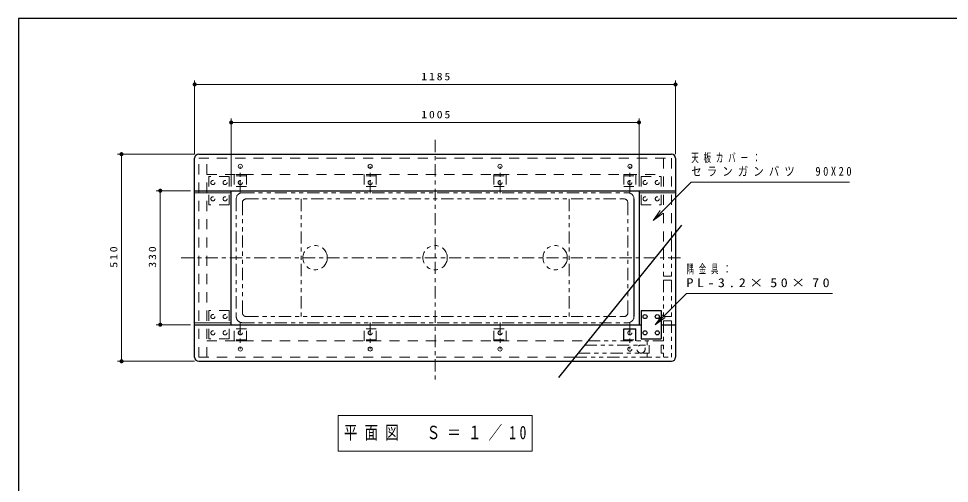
# Model space of a CAD drawing. Units: millimetres on the paper, scale 1:10. Extents: x -365 to 0, y 0 to 257.
# Drawn here: x -365 to -135.6, y 142.6 to 257 of the extents above; entities that cross this region are included whole.
import ezdxf

# ---------------------------------------------------------------- set-up
doc = ezdxf.new("R2010")
doc.units = ezdxf.units.MM
for name, pattern in [('USER1', [4.5, 2.5, -2]), ('USER2', [6, 3, -1, 1, -1]), ('USER3', [8, 3, -1, 1, -1, 1, -1])]:
    doc.linetypes.add(name, pattern=pattern)
doc.layers.add('LY_1', color=7, linetype='Continuous', lineweight=13)
doc.layers.add('LY_2', color=7, linetype='Continuous', lineweight=13)
doc.styles.add('ＭＳ ゴシック', font='')
doc.styles.get('ＭＳ ゴシック').set_extended_font_data('MS Gothic')

# ---------------------------------------------------------------- blocks, each defined once
blk = doc.blocks.new('filled_dot')
at = {"color": 0, "linetype": 'Continuous', "lineweight": -2, "const_width": 1.25}
blk.add_lwpolyline([(-0.625, 0, 1), (0.625, 0, 1)], format="xyb", close=True, dxfattribs=at)

msp = doc.modelspace()

# ---------------------------------------------------------------- linework, layer by layer
at = {"layer": 'LY_1'}
for p, q in [((-321.616, 223.622), (-321.616, 241.793)), ((-203.116, 223.622), (-203.116, 241.793)), ((-321.616, 240.793), (-203.116, 240.793)), ((-312.616, 215.622), (-312.616, 232.434)), ((-212.116, 215.622), (-212.116, 232.434)), ((-312.616, 231.434), (-212.116, 231.434)), ((-321.616, 223.622), (-340.626, 223.622)), ((-339.626, 172.622), (-339.626, 223.622)), ((-322.616, 214.622), (-331.094, 214.622)), ((-330.094, 181.622), (-330.094, 214.622)), ((-321.616, 214.122), (-312.616, 214.122)), ((-203.116, 214.122), (-212.116, 214.122)), ((-208.643, 207.292), (-206.875, 209.767)), ((-208.643, 207.292), (-206.522, 209.414)), ((-206.168, 209.06), (-208.643, 207.292)), ((-208.116, 181.609), (-206.348, 184.084)), ((-208.116, 181.609), (-205.994, 183.73)), ((-322.616, 181.622), (-331.094, 181.622)), ((-321.616, 182.122), (-312.616, 182.122)), ((-205.641, 183.377), (-208.116, 181.609)), ((-321.616, 172.622), (-340.626, 172.622)), ((-286.266, 159.297), (-286.266, 150.497)), ((-238.466, 159.297), (-286.266, 159.297)), ((-238.466, 150.497), (-238.466, 159.297)), ((-286.266, 150.497), (-238.466, 150.497))]:
    msp.add_line(p, q, dxfattribs=at)
at = {"layer": 'LY_1', "linetype": 'USER2'}
for p, q in [((-262.366, 227.123), (-262.366, 168.032)), ((-310.366, 214.048), (-310.366, 220.622)), ((-278.366, 214.048), (-278.366, 220.622)), ((-246.366, 214.048), (-246.366, 220.622)), ((-214.366, 214.048), (-214.366, 220.622)), ((-324.923, 198.122), (-201.838, 198.122)), ((-310.366, 182.197), (-310.366, 175.622)), ((-278.366, 182.197), (-278.366, 175.622)), ((-246.366, 182.197), (-246.366, 175.622)), ((-214.366, 182.197), (-214.366, 175.622))]:
    msp.add_line(p, q, dxfattribs=at)
at = {"layer": 'LY_1', "color": 3, "lineweight": 25}
for p, q in [((-321.616, 173.622), (-321.616, 222.622)), ((-320.616, 223.622), (-204.116, 223.622)), ((-203.116, 222.622), (-203.116, 173.622)), ((-321.616, 214.622), (-203.116, 214.622)), ((-312.616, 181.622), (-312.616, 214.622)), ((-212.116, 214.622), (-212.116, 181.622)), ((-213.366, 212.622), (-213.366, 183.622)), ((-201.661, 206.126), (-231.964, 168.646)), ((-211.616, 185.122), (-206.616, 185.122)), ((-211.616, 185.122), (-211.616, 178.122)), ((-206.616, 185.122), (-206.616, 178.122)), ((-321.616, 181.622), (-211.616, 181.622)), ((-206.616, 181.622), (-203.116, 181.622)), ((-215.866, 180.622), (-212.866, 180.622)), ((-215.866, 177.622), (-215.866, 180.622)), ((-212.866, 177.622), (-212.866, 180.622)), ((-211.616, 178.122), (-206.616, 178.122)), ((-320.616, 172.622), (-204.116, 172.622))]:
    msp.add_line(p, q, dxfattribs=at)
at = {"layer": 'LY_1', "linetype": 'USER1'}
for p, q in [((-320.616, 173.622), (-320.616, 222.622)), ((-320.616, 222.622), (-204.116, 222.622)), ((-318.616, 173.622), (-318.616, 222.622)), ((-206.116, 222.622), (-206.116, 200.617)), ((-204.116, 222.622), (-204.116, 203.09)), ((-318.616, 218.622), (-206.116, 218.622)), ((-313.116, 218.122), (-318.116, 218.122)), ((-318.116, 211.122), (-318.116, 218.122)), ((-313.116, 211.122), (-313.116, 218.122)), ((-308.866, 218.622), (-311.866, 218.622)), ((-311.866, 218.622), (-311.866, 215.622)), ((-308.866, 218.322), (-311.866, 218.322)), ((-308.866, 218.622), (-308.866, 215.622)), ((-276.866, 218.622), (-279.866, 218.622)), ((-279.866, 218.622), (-279.866, 215.622)), ((-276.866, 218.322), (-279.866, 218.322)), ((-276.866, 218.622), (-276.866, 215.622)), ((-247.866, 218.622), (-244.866, 218.622)), ((-247.866, 218.622), (-247.866, 215.622)), ((-247.866, 218.322), (-244.866, 218.322)), ((-244.866, 218.622), (-244.866, 215.622)), ((-215.866, 218.622), (-212.866, 218.622)), ((-215.866, 218.622), (-215.866, 215.622)), ((-215.866, 218.322), (-212.866, 218.322)), ((-212.866, 218.622), (-212.866, 215.622)), ((-211.616, 218.122), (-206.616, 218.122)), ((-211.616, 211.122), (-211.616, 218.122)), ((-206.616, 211.122), (-206.616, 218.122)), ((-308.866, 215.622), (-311.866, 215.622)), ((-276.866, 215.622), (-279.866, 215.622)), ((-247.866, 215.622), (-244.866, 215.622)), ((-215.866, 215.622), (-212.866, 215.622)), ((-313.116, 211.122), (-318.116, 211.122)), ((-211.616, 211.122), (-206.616, 211.122)), ((-313.116, 185.122), (-318.116, 185.122)), ((-318.116, 185.122), (-318.116, 178.122)), ((-313.116, 185.122), (-313.116, 178.122)), ((-308.866, 180.622), (-311.866, 180.622)), ((-311.866, 177.622), (-311.866, 180.622)), ((-308.866, 177.622), (-308.866, 180.622)), ((-276.866, 180.622), (-279.866, 180.622)), ((-279.866, 177.622), (-279.866, 180.622)), ((-276.866, 177.622), (-276.866, 180.622)), ((-247.866, 180.622), (-244.866, 180.622)), ((-247.866, 177.622), (-247.866, 180.622)), ((-244.866, 177.622), (-244.866, 180.622)), ((-318.616, 177.622), (-224.707, 177.622)), ((-313.116, 178.122), (-318.116, 178.122)), ((-308.866, 177.922), (-311.866, 177.922)), ((-308.866, 177.622), (-311.866, 177.622)), ((-276.866, 177.922), (-279.866, 177.922)), ((-276.866, 177.622), (-279.866, 177.622)), ((-247.866, 177.922), (-244.866, 177.922)), ((-247.866, 177.622), (-244.866, 177.622)), ((-215.866, 177.922), (-212.866, 177.922)), ((-320.616, 173.622), (-227.941, 173.622))]:
    msp.add_line(p, q, dxfattribs=at)
at = {"layer": 'LY_1', "linetype": 'USER3'}
for p, q in [((-309.866, 214.122), (-214.866, 214.122)), ((-311.366, 212.622), (-311.366, 183.622)), ((-309.866, 211.622), (-309.866, 184.622)), ((-308.866, 212.622), (-215.866, 212.622)), ((-295.367, 212.622), (-295.367, 183.622)), ((-229.365, 212.622), (-229.365, 183.622)), ((-214.866, 211.622), (-214.866, 184.622)), ((-204.494, 202.622), (-204.116, 202.622)), ((-204.116, 202.622), (-204.116, 193.622)), ((-206.116, 200.617), (-206.116, 193.622)), ((-206.116, 193.622), (-204.116, 193.622)), ((-206.116, 192.622), (-204.116, 192.622)), ((-206.116, 192.622), (-206.116, 183.622)), ((-204.116, 192.622), (-204.116, 183.622)), ((-308.866, 183.622), (-215.866, 183.622)), ((-206.116, 183.622), (-204.116, 183.622)), ((-309.866, 182.122), (-214.866, 182.122)), ((-206.116, 182.622), (-204.116, 182.622)), ((-206.116, 182.622), (-206.116, 173.622)), ((-204.116, 182.622), (-204.116, 173.622)), ((-225.515, 176.622), (-209.616, 176.622)), ((-224.707, 177.622), (-206.116, 177.622)), ((-210.116, 177.622), (-210.116, 176.622)), ((-209.616, 176.622), (-209.616, 174.622)), ((-206.616, 176.622), (-206.616, 174.622)), ((-206.616, 176.622), (-206.116, 176.622)), ((-227.132, 174.622), (-209.616, 174.622)), ((-210.116, 174.622), (-210.116, 173.622)), ((-206.616, 174.622), (-206.116, 174.622)), ((-227.941, 173.622), (-204.116, 173.622))]:
    msp.add_line(p, q, dxfattribs=at)
at = {"layer": 'LY_1'}
for points in [[(-208.643, 207.292), (-199.234, 216.701), (-160.234, 216.701)], [(-208.116, 181.609), (-200.419, 189.306), (-164.419, 189.306)]]:
    msp.add_lwpolyline(points, dxfattribs=at)
for centre in [(-310.366, 220.622), (-278.366, 220.622), (-246.366, 220.622), (-214.366, 220.622), (-310.366, 175.622), (-278.366, 175.622), (-246.366, 175.622)]:
    msp.add_circle(centre, 0.5, dxfattribs=at)
at = {"layer": 'LY_1', "linetype": 'USER1'}
for centre in [(-317.116, 216.622), (-314.116, 216.622), (-310.366, 216.622), (-278.366, 216.622), (-246.366, 216.622), (-214.366, 216.622), (-210.616, 216.622), (-207.616, 216.622), (-317.116, 212.622), (-314.116, 212.622), (-210.616, 212.622), (-207.616, 212.622), (-317.116, 183.622), (-314.116, 183.622), (-317.116, 179.622), (-314.116, 179.622), (-310.366, 179.622), (-278.366, 179.622), (-246.366, 179.622), (-214.366, 179.622), (-214.366, 175.622)]:
    msp.add_circle(centre, 0.5, dxfattribs=at)
at = {"layer": 'LY_1', "linetype": 'USER3'}
for centre, radius in [((-291.943, 198.122), 3), ((-262.366, 198.122), 3), ((-232.788, 198.122), 3), ((-211.616, 175.622), 1)]:
    msp.add_circle(centre, radius, dxfattribs=at)
at = {"layer": 'LY_1', "color": 3, "lineweight": 25}
for centre in [(-210.616, 183.622), (-207.616, 183.622), (-210.616, 179.622), (-207.616, 179.622)]:
    msp.add_circle(centre, 0.5, dxfattribs=at)
for centre, start, end in [((-320.616, 222.622), 90, 180), ((-204.116, 222.622), 0, 90), ((-320.616, 173.622), 180, 270), ((-204.116, 173.622), 270, 0)]:
    msp.add_arc(centre, 1, start, end, dxfattribs=at)
at = {"layer": 'LY_1', "linetype": 'USER3'}
for centre, radius, start, end in [((-309.866, 212.622), 1.5, 90, 180), ((-214.866, 212.622), 1.5, 0, 90), ((-308.866, 211.622), 1, 90, 180), ((-215.866, 211.622), 1, 0, 90), ((-309.866, 183.622), 1.5, 179.99999, 270), ((-308.866, 184.622), 1, 179.99999, 270), ((-215.866, 184.622), 1, 270, 0), ((-214.866, 183.622), 1.5, 270, 0)]:
    msp.add_arc(centre, radius, start, end, dxfattribs=at)
at = {"layer": 'LY_2', "color": 20, "lineweight": 25}
for p, q in [((-365, 257), (-365, 0)), ((0, 257), (-365, 257))]:
    msp.add_line(p, q, dxfattribs=at)

# ---------------------------------------------------------------- block references
at = {"layer": 'LY_1', "xscale": 0.4, "yscale": 0.4}
for p in [(-321.616, 240.793), (-312.616, 231.434)]:
    msp.add_blockref('filled_dot', p, dxfattribs=at)
for p, rotation in [((-203.116, 240.793), 180), ((-212.116, 231.434), 180), ((-339.626, 223.622), 270), ((-330.094, 214.622), 270), ((-330.094, 181.622), 90), ((-339.626, 172.622), 90)]:
    msp.add_blockref('filled_dot', p, dxfattribs=dict(at, rotation=rotation))

# ---------------------------------------------------------------- texts
at = {"layer": 'LY_1', "style": 'ＭＳ ゴシック'}
for s, insert, char_height, attachment_point in [('\\T1.33;\\W1.15;1185', (-261.966, 241.793), 1.833, 8), ('\\T1.33;\\W1.15;1005', (-261.966, 232.434), 1.833, 8), ('\\T1.64;\\W0.6;天板カバー：', (-199.234, 222.651), 2.199, 4), ('\\T1.5;\\W0.85;セランガンバツ\u300090X20', (-199.234, 219.351), 2.199, 4), ('\\T1.64;\\W0.6;隅金具：', (-200.419, 195.256), 2.199, 4), ('\\T1.5;\\W1.15;PL-3.2×50×70', (-200.419, 191.956), 2.199, 4), ('\\T1.51;\\W0.75;平面図\u3000Ｓ＝１／10', (-284.866, 154.897), 3.299, 4)]:
    msp.add_mtext(s, dxfattribs=dict(at, insert=insert, char_height=char_height, attachment_point=attachment_point))
at = {"layer": 'LY_1', "char_height": 1.833, "attachment_point": 8, "rotation": 90, "style": 'ＭＳ ゴシック'}
for s, insert in [('\\T1.33;\\W1.15;510', (-340.626, 198.522)), ('\\T1.33;\\W1.15;330', (-331.094, 198.537))]:
    msp.add_mtext(s, dxfattribs=dict(at, insert=insert))

doc.saveas('drawing.dxf')
